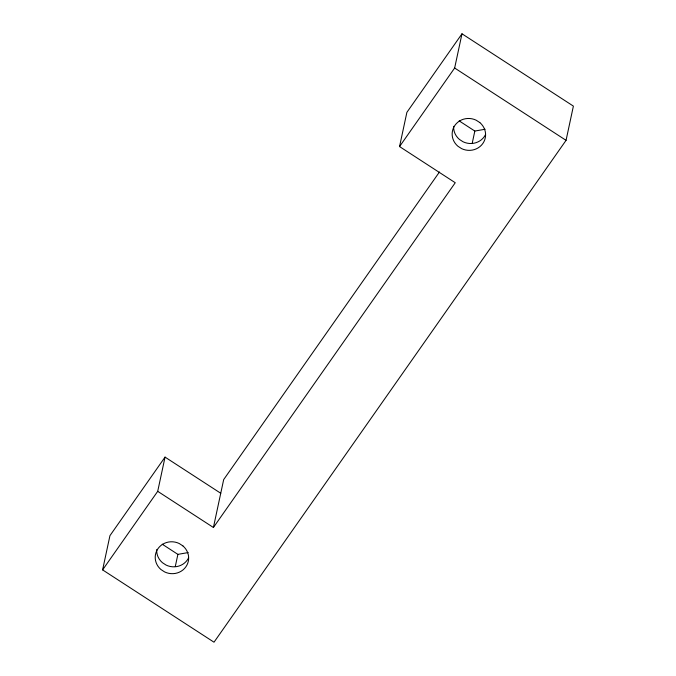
<?xml version="1.0" encoding="UTF-8"?>
<svg xmlns="http://www.w3.org/2000/svg" width="676" height="676" viewBox="0 0 676 676"><rect width="100%" height="100%" fill="white"/><g stroke="black" fill="none" stroke-linecap="round" stroke-linejoin="round"><path stroke-width="1.01" d="M165.045 457.111L157.711 491.325L213.413 527.491L455.252 182.731L399.55 146.565L406.884 112.351L461.987 33.8L573.392 106.115L566.057 140.338L214.013 642.2L102.608 569.885L109.943 535.662L165.045 457.111L220.748 493.269M175.287 566.53L177.889 554.371L188.165 552.571M213.413 527.491L223.68 479.588L439.459 171.983M399.55 146.565L454.652 68.014L461.987 33.8M472.22 143.219L474.831 131.059L485.098 129.251M102.608 569.885L157.711 491.325M454.652 68.014L566.057 140.338M459.165 120.886L474.831 131.059M162.223 544.197L177.889 554.371M485.402 134.82A16.765 15.92 12.1 0 1 463.068 141.783L459.418 139.425A16.765 15.92 12.1 0 1 453.647 126.311M188.435 558.182A16.765 15.92 12.1 0 1 166.068 565.068L162.426 562.694A16.765 15.92 12.1 0 1 156.705 549.563M479.808 122.559L476.157 120.201A16.765 15.92 12.1 0 0 454.897 125.373A16.765 15.92 12.1 0 0 457.948 146.269L461.598 148.627A16.765 15.92 12.1 0 0 482.858 143.456A16.765 15.92 12.1 0 0 479.808 122.559M182.917 545.912L179.275 543.538A16.765 15.92 12.1 0 0 157.99 548.633A16.765 15.92 12.1 0 0 160.956 569.538L164.598 571.913A16.765 15.92 12.1 0 0 185.883 566.818A16.765 15.92 12.1 0 0 182.917 545.912"/></g></svg>
